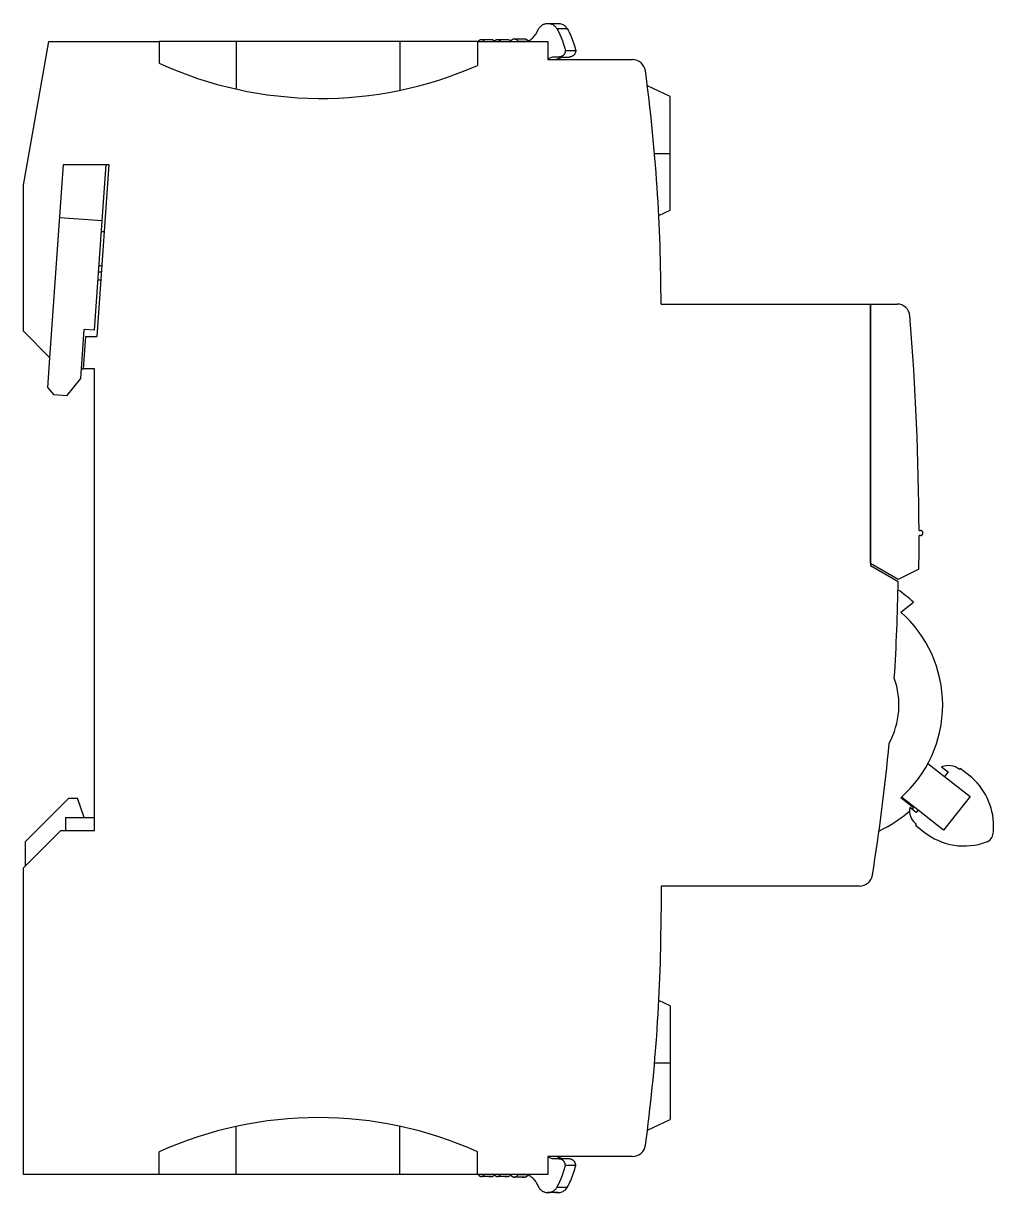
# Model space of a CAD drawing. Header units: millimetres. Extents: x 3609 to 5941, y 2453 to 3731.
# Drawn here: x 5114.9 to 5186.8, y 3581.7 to 3668.3 of the extents above; entities that cross this region are included whole.
import ezdxf

# ---------------------------------------------------------------- set-up
doc = ezdxf.new("R2010")
doc.units = ezdxf.units.MM

msp = doc.modelspace()

# ---------------------------------------------------------------- linework, layer by layer
for p, q in [((5153.529, 3668.244), (5153.575, 3668.257)), ((5153.575, 3668.257), (5153.621, 3668.267)), ((5153.621, 3668.267), (5153.667, 3668.274)), ((5153.667, 3668.274), (5153.714, 3668.279)), ((5153.714, 3668.279), (5153.761, 3668.28)), ((5153.761, 3668.28), (5153.809, 3668.279)), ((5153.761, 3668.28), (5153.884, 3668.28)), ((5153.809, 3668.279), (5153.856, 3668.274)), ((5153.856, 3668.274), (5153.902, 3668.267)), ((5153.884, 3668.28), (5153.996, 3668.28)), ((5153.902, 3668.267), (5153.948, 3668.257)), ((5153.948, 3668.257), (5153.994, 3668.244)), ((5153.996, 3668.28), (5154.097, 3668.28)), ((5154.097, 3668.28), (5154.187, 3668.28)), ((5154.187, 3668.28), (5154.267, 3668.28)), ((5154.267, 3668.28), (5154.336, 3668.28)), ((5154.336, 3668.28), (5154.395, 3668.28)), ((5154.395, 3668.28), (5154.442, 3668.28)), ((5154.442, 3668.28), (5154.48, 3668.28)), ((5154.48, 3668.28), (5154.506, 3668.28)), ((5154.506, 3668.28), (5154.522, 3668.28)), ((5154.522, 3668.28), (5154.528, 3668.28)), ((5154.528, 3668.28), (5154.581, 3668.278)), ((5154.581, 3668.278), (5154.687, 3668.263)), ((5154.687, 3668.263), (5154.79, 3668.234)), ((5152.776, 3667.359), (5152.822, 3667.423)), ((5152.822, 3667.423), (5152.863, 3667.49)), ((5152.863, 3667.49), (5153.098, 3667.897)), ((5153.098, 3667.897), (5153.123, 3667.937)), ((5153.123, 3667.937), (5153.15, 3667.976)), ((5153.15, 3667.976), (5153.18, 3668.012)), ((5153.18, 3668.012), (5153.212, 3668.047)), ((5153.212, 3668.047), (5153.245, 3668.08)), ((5153.245, 3668.08), (5153.281, 3668.111)), ((5153.281, 3668.111), (5153.319, 3668.139)), ((5153.319, 3668.139), (5153.358, 3668.165)), ((5153.358, 3668.165), (5153.399, 3668.189)), ((5153.399, 3668.189), (5153.441, 3668.21)), ((5153.441, 3668.21), (5153.485, 3668.228)), ((5153.485, 3668.228), (5153.529, 3668.244)), ((5153.994, 3668.244), (5154.038, 3668.228)), ((5154.038, 3668.228), (5154.082, 3668.21)), ((5154.082, 3668.21), (5154.124, 3668.189)), ((5154.124, 3668.189), (5154.165, 3668.165)), ((5154.165, 3668.165), (5154.204, 3668.139)), ((5154.204, 3668.139), (5154.242, 3668.111)), ((5154.242, 3668.111), (5154.277, 3668.08)), ((5154.277, 3668.08), (5154.311, 3668.047)), ((5154.311, 3668.047), (5154.343, 3668.012)), ((5154.343, 3668.012), (5154.373, 3667.976)), ((5154.373, 3667.976), (5154.4, 3667.937)), ((5154.4, 3667.937), (5154.425, 3667.897)), ((5154.425, 3667.897), (5154.545, 3667.677)), ((5154.425, 3667.897), (5154.586, 3667.897)), ((5154.545, 3667.677), (5154.656, 3667.453)), ((5154.586, 3667.897), (5154.728, 3667.897)), ((5154.656, 3667.453), (5154.757, 3667.223)), ((5154.728, 3667.897), (5154.851, 3667.897)), ((5154.79, 3668.234), (5154.887, 3668.191)), ((5154.851, 3667.897), (5154.955, 3667.897)), ((5154.887, 3668.191), (5154.978, 3668.134)), ((5154.955, 3667.897), (5155.04, 3667.897)), ((5154.978, 3668.134), (5155.06, 3668.065)), ((5155.04, 3667.897), (5155.106, 3667.897)), ((5155.06, 3668.065), (5155.131, 3667.986)), ((5155.106, 3667.897), (5155.153, 3667.897)), ((5155.131, 3667.986), (5155.191, 3667.897)), ((5155.153, 3667.897), (5155.182, 3667.897)), ((5155.182, 3667.897), (5155.191, 3667.897)), ((5155.191, 3667.897), (5155.263, 3667.77)), ((5155.263, 3667.77), (5155.331, 3667.64)), ((5155.331, 3667.64), (5155.396, 3667.509)), ((5155.396, 3667.509), (5155.457, 3667.377)), ((5114.929, 3656.311), (5116.802, 3666.936)), ((5116.802, 3666.936), (5124.985, 3666.936)), ((5124.985, 3666.936), (5124.985, 3665.336)), ((5130.683, 3666.936), (5124.985, 3666.936)), ((5130.683, 3666.936), (5130.683, 3663.417)), ((5142.799, 3666.936), (5130.683, 3666.936)), ((5142.799, 3666.936), (5142.799, 3663.325)), ((5148.545, 3666.936), (5142.799, 3666.936)), ((5148.545, 3666.936), (5153.763, 3666.936)), ((5148.545, 3666.936), (5148.545, 3665.166)), ((5148.613, 3666.936), (5148.621, 3666.954)), ((5148.621, 3666.954), (5148.631, 3666.971)), ((5148.631, 3666.971), (5148.643, 3666.988)), ((5148.643, 3666.988), (5148.655, 3667.003)), ((5148.655, 3667.003), (5148.669, 3667.018)), ((5148.669, 3667.018), (5148.685, 3667.031)), ((5148.685, 3667.031), (5148.701, 3667.042)), ((5148.701, 3667.042), (5148.718, 3667.053)), ((5148.718, 3667.053), (5148.736, 3667.062)), ((5148.736, 3667.062), (5148.754, 3667.069)), ((5148.754, 3667.069), (5148.773, 3667.075)), ((5148.773, 3667.075), (5148.793, 3667.079)), ((5148.793, 3667.079), (5148.813, 3667.082)), ((5148.813, 3667.082), (5148.833, 3667.082)), ((5148.833, 3667.082), (5148.853, 3667.082)), ((5148.833, 3667.082), (5148.955, 3667.082)), ((5148.853, 3667.082), (5148.874, 3667.079)), ((5148.874, 3667.079), (5148.894, 3667.075)), ((5148.894, 3667.075), (5148.913, 3667.069)), ((5148.913, 3667.069), (5148.932, 3667.061)), ((5148.932, 3667.061), (5148.95, 3667.052)), ((5148.95, 3667.052), (5148.968, 3667.041)), ((5148.955, 3667.082), (5149.067, 3667.082)), ((5148.968, 3667.041), (5148.984, 3667.029)), ((5148.984, 3667.029), (5149, 3667.015)), ((5149, 3667.015), (5149.014, 3667)), ((5149.014, 3667), (5149.026, 3666.984)), ((5149.026, 3666.984), (5149.038, 3666.967)), ((5149.038, 3666.967), (5149.048, 3666.95)), ((5149.048, 3666.95), (5149.049, 3666.947)), ((5149.048, 3666.95), (5149.209, 3666.95)), ((5149.049, 3666.947), (5149.05, 3666.945)), ((5149.05, 3666.945), (5149.051, 3666.943)), ((5149.051, 3666.943), (5149.053, 3666.94)), ((5149.053, 3666.94), (5149.054, 3666.938)), ((5149.054, 3666.938), (5149.055, 3666.936)), ((5149.067, 3667.082), (5149.168, 3667.082)), ((5149.168, 3667.082), (5149.258, 3667.082)), ((5149.209, 3666.95), (5149.35, 3666.95)), ((5149.258, 3667.082), (5149.338, 3667.082)), ((5149.338, 3667.082), (5149.407, 3667.082)), ((5149.35, 3666.95), (5149.473, 3666.95)), ((5149.407, 3667.082), (5149.466, 3667.082)), ((5149.466, 3667.082), (5149.514, 3667.082)), ((5149.473, 3666.95), (5149.577, 3666.95)), ((5149.514, 3667.082), (5149.551, 3667.082)), ((5149.551, 3667.082), (5149.578, 3667.082)), ((5149.577, 3666.95), (5149.663, 3666.95)), ((5149.578, 3667.082), (5149.594, 3667.082)), ((5149.594, 3667.082), (5149.599, 3667.082)), ((5149.599, 3667.082), (5149.629, 3667.081)), ((5149.629, 3667.081), (5149.662, 3667.074)), ((5149.662, 3667.074), (5149.678, 3667.069)), ((5149.663, 3666.95), (5149.729, 3666.95)), ((5149.678, 3667.069), (5149.694, 3667.063)), ((5149.694, 3667.063), (5149.709, 3667.056)), ((5149.709, 3667.056), (5149.724, 3667.048)), ((5149.724, 3667.048), (5149.751, 3667.028)), ((5149.729, 3666.95), (5149.776, 3666.95)), ((5149.751, 3667.028), (5149.776, 3667.005)), ((5149.776, 3667.005), (5149.797, 3666.979)), ((5149.776, 3666.95), (5149.804, 3666.95)), ((5149.797, 3666.979), (5149.806, 3666.964)), ((5149.804, 3666.95), (5149.814, 3666.95)), ((5149.806, 3666.964), (5149.814, 3666.95)), ((5149.808, 3666.936), (5149.81, 3666.938)), ((5149.81, 3666.938), (5149.811, 3666.94)), ((5149.811, 3666.94), (5149.812, 3666.943)), ((5149.812, 3666.943), (5149.814, 3666.945)), ((5149.814, 3666.95), (5149.814, 3666.949)), ((5149.814, 3666.949), (5149.814, 3666.949)), ((5149.814, 3666.949), (5149.814, 3666.949)), ((5149.814, 3666.949), (5149.815, 3666.948)), ((5149.814, 3666.945), (5149.815, 3666.947)), ((5149.815, 3666.947), (5149.816, 3666.95)), ((5149.815, 3666.948), (5149.815, 3666.948)), ((5149.815, 3666.948), (5149.815, 3666.948)), ((5149.816, 3666.95), (5149.823, 3666.963)), ((5149.823, 3666.963), (5149.832, 3666.977)), ((5149.832, 3666.977), (5149.841, 3666.989)), ((5149.841, 3666.989), (5149.851, 3667.001)), ((5149.851, 3667.001), (5149.861, 3667.013)), ((5149.861, 3667.013), (5149.873, 3667.023)), ((5149.873, 3667.023), (5149.885, 3667.033)), ((5149.885, 3667.033), (5149.898, 3667.042)), ((5149.898, 3667.042), (5149.911, 3667.051)), ((5149.911, 3667.051), (5149.925, 3667.058)), ((5149.925, 3667.058), (5149.939, 3667.064)), ((5149.939, 3667.064), (5149.954, 3667.07)), ((5149.954, 3667.07), (5149.969, 3667.074)), ((5149.969, 3667.074), (5149.984, 3667.078)), ((5149.984, 3667.078), (5149.999, 3667.081)), ((5149.999, 3667.081), (5150.015, 3667.082)), ((5150.015, 3667.082), (5150.03, 3667.083)), ((5150.03, 3667.083), (5150.046, 3667.082)), ((5150.03, 3667.083), (5150.153, 3667.083)), ((5150.046, 3667.082), (5150.062, 3667.081)), ((5150.062, 3667.081), (5150.077, 3667.078)), ((5150.077, 3667.078), (5150.092, 3667.074)), ((5150.092, 3667.074), (5150.107, 3667.07)), ((5150.107, 3667.07), (5150.122, 3667.064)), ((5150.122, 3667.064), (5150.136, 3667.058)), ((5150.136, 3667.058), (5150.15, 3667.051)), ((5150.15, 3667.051), (5150.163, 3667.042)), ((5150.153, 3667.083), (5150.265, 3667.083)), ((5150.163, 3667.042), (5150.176, 3667.033)), ((5150.176, 3667.033), (5150.188, 3667.023)), ((5150.188, 3667.023), (5150.199, 3667.013)), ((5150.199, 3667.013), (5150.21, 3667.001)), ((5150.21, 3667.001), (5150.22, 3666.989)), ((5150.22, 3666.989), (5150.229, 3666.977)), ((5150.229, 3666.977), (5150.237, 3666.963)), ((5150.237, 3666.963), (5150.245, 3666.95)), ((5150.245, 3666.95), (5150.246, 3666.947)), ((5150.245, 3666.95), (5150.414, 3666.95)), ((5150.246, 3666.947), (5150.247, 3666.945)), ((5150.247, 3666.945), (5150.249, 3666.943)), ((5150.249, 3666.943), (5150.25, 3666.941)), ((5150.25, 3666.941), (5150.251, 3666.938)), ((5150.251, 3666.938), (5150.252, 3666.936)), ((5150.265, 3667.083), (5150.366, 3667.083)), ((5150.366, 3667.083), (5150.456, 3667.083)), ((5150.414, 3666.95), (5150.562, 3666.95)), ((5150.456, 3667.083), (5150.536, 3667.083)), ((5150.536, 3667.083), (5150.605, 3667.083)), ((5150.562, 3666.95), (5150.689, 3666.95)), ((5150.605, 3667.083), (5150.664, 3667.083)), ((5150.664, 3667.083), (5150.711, 3667.083)), ((5150.689, 3666.95), (5150.795, 3666.95)), ((5150.711, 3667.083), (5150.749, 3667.083)), ((5150.749, 3667.083), (5150.775, 3667.083)), ((5150.775, 3667.083), (5150.791, 3667.083)), ((5150.791, 3667.083), (5150.797, 3667.083)), ((5150.795, 3666.95), (5150.88, 3666.95)), ((5150.797, 3667.083), (5150.834, 3667.08)), ((5150.834, 3667.08), (5150.87, 3667.071)), ((5150.87, 3667.071), (5150.905, 3667.057)), ((5150.88, 3666.95), (5150.944, 3666.95)), ((5150.905, 3667.057), (5150.937, 3667.037)), ((5150.937, 3667.037), (5150.965, 3667.013)), ((5150.944, 3666.95), (5150.986, 3666.95)), ((5150.965, 3667.013), (5150.99, 3666.985)), ((5150.986, 3666.95), (5151.008, 3666.95)), ((5150.99, 3666.985), (5151.01, 3666.953)), ((5151.001, 3666.936), (5151.003, 3666.94)), ((5151.003, 3666.94), (5151.005, 3666.943)), ((5151.005, 3666.943), (5151.007, 3666.947)), ((5151.007, 3666.947), (5151.009, 3666.951)), ((5151.009, 3666.951), (5151.01, 3666.954)), ((5151.01, 3666.954), (5151.012, 3666.958)), ((5151.012, 3666.958), (5151.021, 3666.976)), ((5151.021, 3666.976), (5151.03, 3666.993)), ((5151.03, 3666.993), (5151.041, 3667.009)), ((5151.041, 3667.009), (5151.053, 3667.025)), ((5151.053, 3667.025), (5151.066, 3667.04)), ((5151.066, 3667.04), (5151.08, 3667.054)), ((5151.08, 3667.054), (5151.094, 3667.066)), ((5151.094, 3667.066), (5151.11, 3667.078)), ((5151.11, 3667.078), (5151.126, 3667.089)), ((5151.126, 3667.089), (5151.143, 3667.098)), ((5151.143, 3667.098), (5151.161, 3667.107)), ((5151.161, 3667.107), (5151.179, 3667.114)), ((5151.179, 3667.114), (5151.198, 3667.12)), ((5151.198, 3667.12), (5151.217, 3667.125)), ((5151.217, 3667.125), (5151.236, 3667.128)), ((5151.236, 3667.128), (5151.256, 3667.13)), ((5151.256, 3667.13), (5151.275, 3667.131)), ((5151.275, 3667.131), (5151.295, 3667.13)), ((5151.275, 3667.131), (5151.398, 3667.131)), ((5151.295, 3667.13), (5151.314, 3667.128)), ((5151.314, 3667.128), (5151.334, 3667.125)), ((5151.334, 3667.125), (5151.353, 3667.12)), ((5151.353, 3667.12), (5151.371, 3667.114)), ((5151.371, 3667.114), (5151.39, 3667.107)), ((5151.39, 3667.107), (5151.407, 3667.099)), ((5151.398, 3667.131), (5151.51, 3667.131)), ((5151.407, 3667.099), (5151.425, 3667.089)), ((5151.425, 3667.089), (5151.441, 3667.078)), ((5151.441, 3667.078), (5151.456, 3667.066)), ((5151.456, 3667.066), (5151.471, 3667.054)), ((5151.471, 3667.054), (5151.485, 3667.04)), ((5151.485, 3667.04), (5151.498, 3667.025)), ((5151.498, 3667.025), (5151.51, 3667.009)), ((5151.51, 3667.131), (5151.611, 3667.131)), ((5151.51, 3667.009), (5151.521, 3666.993)), ((5151.521, 3666.993), (5151.53, 3666.976)), ((5151.53, 3666.976), (5151.539, 3666.958)), ((5151.539, 3666.958), (5151.54, 3666.954)), ((5151.539, 3666.958), (5151.705, 3666.958)), ((5151.54, 3666.954), (5151.542, 3666.951)), ((5151.542, 3666.951), (5151.544, 3666.947)), ((5151.544, 3666.947), (5151.546, 3666.943)), ((5151.546, 3666.943), (5151.548, 3666.94)), ((5151.548, 3666.94), (5151.55, 3666.936)), ((5151.611, 3667.131), (5151.701, 3667.131)), ((5151.701, 3667.131), (5151.781, 3667.131)), ((5151.705, 3666.958), (5151.851, 3666.958)), ((5151.781, 3667.131), (5151.85, 3667.131)), ((5151.85, 3667.131), (5151.909, 3667.131)), ((5151.851, 3666.958), (5151.976, 3666.958)), ((5151.909, 3667.131), (5151.956, 3667.131)), ((5151.956, 3667.131), (5151.994, 3667.131)), ((5151.976, 3666.958), (5152.082, 3666.958)), ((5151.994, 3667.131), (5152.02, 3667.131)), ((5152.02, 3667.131), (5152.036, 3667.131)), ((5152.036, 3667.131), (5152.042, 3667.131)), ((5152.042, 3667.131), (5152.063, 3667.13)), ((5152.063, 3667.13), (5152.084, 3667.128)), ((5152.082, 3666.958), (5152.167, 3666.958)), ((5152.084, 3667.128), (5152.105, 3667.124)), ((5152.105, 3667.124), (5152.126, 3667.118)), ((5152.126, 3667.118), (5152.146, 3667.111)), ((5152.146, 3667.111), (5152.166, 3667.102)), ((5152.166, 3667.102), (5152.185, 3667.093)), ((5152.167, 3666.958), (5152.232, 3666.958)), ((5152.185, 3667.093), (5152.203, 3667.081)), ((5152.203, 3667.081), (5152.22, 3667.069)), ((5152.22, 3667.069), (5152.236, 3667.055)), ((5152.223, 3666.936), (5152.295, 3666.967)), ((5152.232, 3666.958), (5152.276, 3666.958)), ((5152.236, 3667.055), (5152.251, 3667.04)), ((5152.251, 3667.04), (5152.265, 3667.023)), ((5152.265, 3667.023), (5152.278, 3667.006)), ((5152.278, 3667.006), (5152.29, 3666.988)), ((5152.29, 3666.988), (5152.3, 3666.969)), ((5152.295, 3666.967), (5152.365, 3667.003)), ((5152.365, 3667.003), (5152.432, 3667.042)), ((5152.432, 3667.042), (5152.497, 3667.086)), ((5152.497, 3667.086), (5152.56, 3667.134)), ((5152.56, 3667.134), (5152.619, 3667.185)), ((5152.619, 3667.185), (5152.675, 3667.24)), ((5152.675, 3667.24), (5152.727, 3667.298)), ((5152.727, 3667.298), (5152.776, 3667.359)), ((5153.763, 3666.936), (5153.763, 3665.599)), ((5154.757, 3667.223), (5154.848, 3666.99)), ((5154.848, 3666.99), (5154.929, 3666.753)), ((5154.929, 3666.753), (5154.999, 3666.512)), ((5155.457, 3667.377), (5155.515, 3667.243)), ((5155.515, 3667.243), (5155.57, 3667.107)), ((5155.57, 3667.107), (5155.621, 3666.97)), ((5155.621, 3666.97), (5155.669, 3666.832)), ((5155.669, 3666.832), (5155.713, 3666.693)), ((5155.713, 3666.693), (5155.754, 3666.553)), ((5155.754, 3666.553), (5155.791, 3666.411)), ((5154.101, 3665.79), (5153.763, 3665.655)), ((5154.58, 3665.79), (5154.101, 3665.79)), ((5154.548, 3665.662), (5154.508, 3665.647)), ((5154.588, 3665.678), (5154.548, 3665.662)), ((5154.601, 3665.791), (5154.58, 3665.79)), ((5154.58, 3665.79), (5154.74, 3665.79)), ((5154.628, 3665.694), (5154.588, 3665.678)), ((5154.623, 3665.792), (5154.601, 3665.791)), ((5154.644, 3665.795), (5154.623, 3665.792)), ((5154.667, 3665.71), (5154.628, 3665.694)), ((5154.665, 3665.798), (5154.644, 3665.795)), ((5154.686, 3665.802), (5154.665, 3665.798)), ((5154.707, 3665.726), (5154.667, 3665.71)), ((5154.707, 3665.807), (5154.686, 3665.802)), ((5154.728, 3665.814), (5154.707, 3665.807)), ((5154.747, 3665.742), (5154.707, 3665.726)), ((5154.748, 3665.821), (5154.728, 3665.814)), ((5154.74, 3665.79), (5154.882, 3665.79)), ((5154.787, 3665.758), (5154.747, 3665.742)), ((5154.768, 3665.829), (5154.748, 3665.821)), ((5154.787, 3665.838), (5154.768, 3665.829)), ((5154.807, 3665.847), (5154.787, 3665.838)), ((5154.827, 3665.774), (5154.787, 3665.758)), ((5154.825, 3665.858), (5154.807, 3665.847)), ((5154.843, 3665.869), (5154.825, 3665.858)), ((5154.867, 3665.79), (5154.827, 3665.774)), ((5154.861, 3665.882), (5154.843, 3665.869)), ((5154.878, 3665.895), (5154.861, 3665.882)), ((5154.895, 3665.908), (5154.878, 3665.895)), ((5154.882, 3665.79), (5155.005, 3665.79)), ((5154.911, 3665.923), (5154.895, 3665.908)), ((5154.926, 3665.938), (5154.911, 3665.923)), ((5154.94, 3665.954), (5154.926, 3665.938)), ((5154.954, 3665.971), (5154.94, 3665.954)), ((5154.967, 3665.988), (5154.954, 3665.971)), ((5154.979, 3666.005), (5154.967, 3665.988)), ((5154.991, 3666.023), (5154.979, 3666.005)), ((5155.001, 3666.042), (5154.991, 3666.023)), ((5154.999, 3666.512), (5155.058, 3666.269)), ((5155.011, 3666.061), (5155.001, 3666.042)), ((5155.005, 3665.79), (5155.109, 3665.79)), ((5155.02, 3666.081), (5155.011, 3666.061)), ((5155.028, 3666.101), (5155.02, 3666.081)), ((5155.035, 3666.121), (5155.028, 3666.101)), ((5155.041, 3666.142), (5155.035, 3666.121)), ((5155.046, 3666.163), (5155.041, 3666.142)), ((5155.051, 3666.184), (5155.046, 3666.163)), ((5155.054, 3666.205), (5155.051, 3666.184)), ((5155.057, 3666.226), (5155.054, 3666.205)), ((5155.058, 3666.248), (5155.057, 3666.226)), ((5155.058, 3666.269), (5155.058, 3666.248)), ((5155.058, 3666.269), (5155.219, 3666.269)), ((5155.109, 3665.79), (5155.194, 3665.79)), ((5155.194, 3665.79), (5155.261, 3665.79)), ((5155.219, 3666.269), (5155.361, 3666.269)), ((5155.261, 3665.79), (5155.308, 3665.79)), ((5155.308, 3665.79), (5155.336, 3665.79)), ((5155.336, 3665.79), (5155.346, 3665.79)), ((5155.38, 3665.791), (5155.346, 3665.79)), ((5155.361, 3666.269), (5155.484, 3666.269)), ((5155.414, 3665.795), (5155.38, 3665.791)), ((5155.448, 3665.801), (5155.414, 3665.795)), ((5155.481, 3665.81), (5155.448, 3665.801)), ((5155.513, 3665.82), (5155.481, 3665.81)), ((5155.484, 3666.269), (5155.588, 3666.269)), ((5155.545, 3665.834), (5155.513, 3665.82)), ((5155.575, 3665.849), (5155.545, 3665.834)), ((5155.605, 3665.866), (5155.575, 3665.849)), ((5155.588, 3666.269), (5155.673, 3666.269)), ((5155.633, 3665.886), (5155.605, 3665.866)), ((5155.659, 3665.907), (5155.633, 3665.886)), ((5155.684, 3665.931), (5155.659, 3665.907)), ((5155.673, 3666.269), (5155.739, 3666.269)), ((5155.708, 3665.956), (5155.684, 3665.931)), ((5155.729, 3665.982), (5155.708, 3665.956)), ((5155.749, 3666.01), (5155.729, 3665.982)), ((5155.739, 3666.269), (5155.787, 3666.269)), ((5155.766, 3666.04), (5155.749, 3666.01)), ((5155.781, 3666.07), (5155.766, 3666.04)), ((5155.794, 3666.102), (5155.781, 3666.07)), ((5155.787, 3666.269), (5155.815, 3666.269)), ((5155.791, 3666.411), (5155.825, 3666.269)), ((5155.805, 3666.134), (5155.794, 3666.102)), ((5155.814, 3666.167), (5155.805, 3666.134)), ((5155.82, 3666.201), (5155.814, 3666.167)), ((5155.815, 3666.269), (5155.825, 3666.269)), ((5155.823, 3666.235), (5155.82, 3666.201)), ((5155.825, 3666.269), (5155.823, 3666.235)), ((5153.763, 3665.599), (5160.036, 3665.599)), ((5154.428, 3665.615), (5154.388, 3665.599)), ((5154.468, 3665.631), (5154.428, 3665.615)), ((5154.508, 3665.647), (5154.468, 3665.631)), ((5162.818, 3662.866), (5161.131, 3663.646)), ((5162.818, 3658.652), (5162.818, 3662.866)), ((5161.662, 3658.652), (5162.818, 3658.652)), ((5162.818, 3654.438), (5162.818, 3658.652)), ((5116.896, 3643.518), (5117.896, 3657.843)), ((5117.896, 3657.843), (5121.256, 3657.843)), ((5121.256, 3657.843), (5120.366, 3645.101)), ((5120.772, 3653.662), (5121.064, 3657.843)), ((5114.929, 3645.483), (5114.929, 3656.311)), ((5161.978, 3654.049), (5162.818, 3654.438)), ((5120.772, 3653.662), (5117.619, 3653.882)), ((5120.206, 3645.556), (5120.772, 3653.662)), ((5120.906, 3652.835), (5120.714, 3652.835)), ((5120.541, 3650.352), (5120.733, 3650.352)), ((5120.468, 3649.301), (5120.66, 3649.301)), ((5120.508, 3649.874), (5120.7, 3649.874)), ((5162.144, 3647.499), (5177.659, 3647.499)), ((5177.659, 3647.499), (5177.659, 3628.136)), ((5177.659, 3647.499), (5179.619, 3647.499)), ((5177.659, 3628.275), (5177.659, 3647.499)), ((5116.896, 3643.518), (5114.929, 3645.483)), ((5119.188, 3641.979), (5119.442, 3645.609)), ((5119.383, 3642.706), (5119.55, 3645.101)), ((5120.206, 3645.556), (5119.442, 3645.609)), ((5119.55, 3645.101), (5120.366, 3645.101)), ((5116.74, 3641.286), (5116.896, 3643.518)), ((5119.239, 3642.706), (5119.383, 3642.706)), ((5120.2, 3642.706), (5119.383, 3642.706)), ((5120.2, 3608.516), (5120.2, 3642.706)), ((5118.139, 3640.708), (5119.188, 3641.979)), ((5116.74, 3641.286), (5117.184, 3640.775)), ((5118.139, 3640.708), (5117.184, 3640.775)), ((5181.248, 3630.74), (5181.344, 3630.74)), ((5181.344, 3630.356), (5181.249, 3630.356)), ((5179.694, 3627.1), (5177.659, 3628.275)), ((5177.659, 3628.136), (5179.701, 3626.957)), ((5181.24, 3627.866), (5179.694, 3627.1)), ((5179.891, 3624.694), (5180.829, 3625.43)), ((5181.905, 3613.475), (5183.129, 3612.513)), ((5182.92, 3613.225), (5183.395, 3612.852)), ((5183.395, 3612.852), (5183.129, 3612.513)), ((5184.298, 3613.118), (5184.238, 3613.042)), ((5184.939, 3612.613), (5184.298, 3613.118)), ((5183.129, 3612.513), (5185.023, 3611.025)), ((5115.076, 3607.702), (5118.285, 3610.91)), ((5118.285, 3610.91), (5118.925, 3610.91)), ((5119.434, 3609.474), (5118.925, 3610.91)), ((5180.826, 3610.197), (5179.888, 3610.934)), ((5181.176, 3610.028), (5179.951, 3610.991)), ((5185.023, 3611.025), (5183.07, 3608.54)), ((5118.045, 3609.474), (5120.2, 3609.474)), ((5118.045, 3609.474), (5118.045, 3608.516)), ((5181.028, 3609.84), (5180.554, 3610.213)), ((5181.176, 3610.028), (5181.028, 3609.84)), ((5183.07, 3608.54), (5181.176, 3610.028)), ((5114.935, 3605.741), (5117.71, 3608.516)), ((5117.71, 3608.516), (5120.2, 3608.516)), ((5181.043, 3608.976), (5180.984, 3608.9)), ((5180.984, 3608.9), (5181.626, 3608.396)), ((5115.076, 3605.882), (5115.076, 3607.702)), ((5114.935, 3583.041), (5114.935, 3605.741)), ((5176.848, 3604.403), (5162.148, 3604.402)), ((5162.148, 3604.402), (5162.148, 3602.487)), ((5162.818, 3595.539), (5161.982, 3595.925)), ((5162.818, 3595.539), (5162.818, 3591.325)), ((5161.667, 3591.325), (5162.818, 3591.325)), ((5162.818, 3591.325), (5162.818, 3587.111)), ((5161.138, 3586.334), (5162.818, 3587.111)), ((5130.689, 3583.041), (5130.689, 3586.605)), ((5142.805, 3583.041), (5142.805, 3586.617)), ((5124.992, 3583.041), (5124.992, 3584.73)), ((5148.552, 3583.041), (5148.552, 3584.732)), ((5160.043, 3584.386), (5153.77, 3584.385)), ((5153.77, 3584.385), (5153.77, 3583.041)), ((5154.101, 3584.194), (5153.77, 3584.326)), ((5154.428, 3584.369), (5154.388, 3584.385)), ((5154.468, 3584.353), (5154.428, 3584.369)), ((5154.508, 3584.337), (5154.468, 3584.353)), ((5154.548, 3584.321), (5154.508, 3584.337)), ((5154.588, 3584.305), (5154.548, 3584.321)), ((5154.628, 3584.289), (5154.588, 3584.305)), ((5154.667, 3584.274), (5154.628, 3584.289)), ((5154.707, 3584.258), (5154.667, 3584.274)), ((5154.58, 3584.194), (5154.101, 3584.194)), ((5154.601, 3584.193), (5154.58, 3584.194)), ((5154.74, 3584.194), (5154.58, 3584.194)), ((5154.623, 3584.192), (5154.601, 3584.193)), ((5154.644, 3584.189), (5154.623, 3584.192)), ((5154.665, 3584.186), (5154.644, 3584.189)), ((5154.686, 3584.182), (5154.665, 3584.186)), ((5154.707, 3584.176), (5154.686, 3584.182)), ((5154.747, 3584.242), (5154.707, 3584.258)), ((5154.728, 3584.17), (5154.707, 3584.176)), ((5154.748, 3584.163), (5154.728, 3584.17)), ((5154.882, 3584.194), (5154.74, 3584.194)), ((5154.787, 3584.226), (5154.747, 3584.242)), ((5154.768, 3584.155), (5154.748, 3584.163)), ((5154.787, 3584.146), (5154.768, 3584.155)), ((5154.827, 3584.21), (5154.787, 3584.226)), ((5154.807, 3584.137), (5154.787, 3584.146)), ((5154.825, 3584.126), (5154.807, 3584.137)), ((5154.843, 3584.114), (5154.825, 3584.126)), ((5154.867, 3584.194), (5154.827, 3584.21)), ((5154.861, 3584.102), (5154.843, 3584.114)), ((5154.878, 3584.089), (5154.861, 3584.102)), ((5154.895, 3584.075), (5154.878, 3584.089)), ((5155.005, 3584.194), (5154.882, 3584.194)), ((5154.911, 3584.061), (5154.895, 3584.075)), ((5154.926, 3584.046), (5154.911, 3584.061)), ((5154.94, 3584.03), (5154.926, 3584.046)), ((5154.929, 3583.231), (5154.999, 3583.472)), ((5154.954, 3584.013), (5154.94, 3584.03)), ((5154.967, 3583.996), (5154.954, 3584.013)), ((5154.979, 3583.979), (5154.967, 3583.996)), ((5154.991, 3583.96), (5154.979, 3583.979)), ((5155.001, 3583.942), (5154.991, 3583.96)), ((5154.999, 3583.472), (5155.059, 3583.715)), ((5155.011, 3583.923), (5155.001, 3583.942)), ((5155.109, 3584.194), (5155.005, 3584.194)), ((5155.02, 3583.903), (5155.011, 3583.923)), ((5155.028, 3583.883), (5155.02, 3583.903)), ((5155.035, 3583.863), (5155.028, 3583.883)), ((5155.041, 3583.842), (5155.035, 3583.863)), ((5155.047, 3583.821), (5155.041, 3583.842)), ((5155.051, 3583.8), (5155.047, 3583.821)), ((5155.054, 3583.779), (5155.051, 3583.8)), ((5155.057, 3583.758), (5155.054, 3583.779)), ((5155.058, 3583.736), (5155.057, 3583.758)), ((5155.059, 3583.715), (5155.058, 3583.736)), ((5155.219, 3583.715), (5155.059, 3583.715)), ((5155.194, 3584.194), (5155.109, 3584.194)), ((5155.261, 3584.194), (5155.194, 3584.194)), ((5155.361, 3583.715), (5155.219, 3583.715)), ((5155.308, 3584.194), (5155.261, 3584.194)), ((5155.336, 3584.194), (5155.308, 3584.194)), ((5155.346, 3584.194), (5155.336, 3584.194)), ((5155.38, 3584.193), (5155.346, 3584.194)), ((5155.484, 3583.715), (5155.361, 3583.715)), ((5155.414, 3584.189), (5155.38, 3584.193)), ((5155.448, 3584.183), (5155.414, 3584.189)), ((5155.481, 3584.174), (5155.448, 3584.183)), ((5155.513, 3584.164), (5155.481, 3584.174)), ((5155.588, 3583.715), (5155.484, 3583.715)), ((5155.545, 3584.151), (5155.513, 3584.164)), ((5155.575, 3584.135), (5155.545, 3584.151)), ((5155.605, 3584.118), (5155.575, 3584.135)), ((5155.673, 3583.715), (5155.588, 3583.715)), ((5155.633, 3584.098), (5155.605, 3584.118)), ((5155.659, 3584.077), (5155.633, 3584.098)), ((5155.684, 3584.054), (5155.659, 3584.077)), ((5155.74, 3583.715), (5155.673, 3583.715)), ((5155.708, 3584.029), (5155.684, 3584.054)), ((5155.729, 3584.002), (5155.708, 3584.029)), ((5155.713, 3583.291), (5155.754, 3583.431)), ((5155.749, 3583.974), (5155.729, 3584.002)), ((5155.787, 3583.715), (5155.74, 3583.715)), ((5155.766, 3583.944), (5155.749, 3583.974)), ((5155.754, 3583.431), (5155.791, 3583.573)), ((5155.781, 3583.914), (5155.766, 3583.944)), ((5155.795, 3583.882), (5155.781, 3583.914)), ((5155.815, 3583.715), (5155.787, 3583.715)), ((5155.791, 3583.573), (5155.825, 3583.715)), ((5155.805, 3583.85), (5155.795, 3583.882)), ((5155.814, 3583.817), (5155.805, 3583.85)), ((5155.82, 3583.783), (5155.814, 3583.817)), ((5155.825, 3583.715), (5155.815, 3583.715)), ((5155.823, 3583.749), (5155.82, 3583.783)), ((5155.825, 3583.715), (5155.823, 3583.749)), ((5124.992, 3583.041), (5114.935, 3583.041)), ((5130.689, 3583.041), (5124.992, 3583.041)), ((5142.805, 3583.041), (5130.689, 3583.041)), ((5148.552, 3583.041), (5142.805, 3583.041)), ((5153.77, 3583.041), (5148.552, 3583.041)), ((5148.616, 3583.041), (5148.624, 3583.023)), ((5148.624, 3583.023), (5148.634, 3583.007)), ((5148.634, 3583.007), (5148.646, 3582.991)), ((5148.646, 3582.991), (5148.659, 3582.976)), ((5148.659, 3582.976), (5148.673, 3582.962)), ((5148.673, 3582.962), (5148.688, 3582.95)), ((5148.688, 3582.95), (5148.704, 3582.939)), ((5148.704, 3582.939), (5148.721, 3582.929)), ((5148.721, 3582.929), (5148.738, 3582.92)), ((5148.738, 3582.92), (5148.756, 3582.913)), ((5148.756, 3582.913), (5148.775, 3582.908)), ((5148.775, 3582.908), (5148.794, 3582.904)), ((5148.794, 3582.904), (5148.814, 3582.901)), ((5148.814, 3582.901), (5148.833, 3582.9)), ((5148.833, 3582.9), (5148.854, 3582.901)), ((5148.955, 3582.9), (5148.833, 3582.9)), ((5148.854, 3582.901), (5148.874, 3582.904)), ((5148.874, 3582.904), (5148.894, 3582.908)), ((5148.894, 3582.908), (5148.913, 3582.914)), ((5148.913, 3582.914), (5148.932, 3582.922)), ((5148.932, 3582.922), (5148.951, 3582.931)), ((5148.951, 3582.931), (5148.968, 3582.942)), ((5149.067, 3582.9), (5148.955, 3582.9)), ((5148.968, 3582.942), (5148.984, 3582.954)), ((5148.984, 3582.954), (5149, 3582.968)), ((5149, 3582.968), (5149.014, 3582.982)), ((5149.014, 3582.982), (5149.027, 3582.998)), ((5149.027, 3582.998), (5149.038, 3583.015)), ((5149.038, 3583.015), (5149.048, 3583.033)), ((5149.048, 3583.033), (5149.049, 3583.035)), ((5149.209, 3583.033), (5149.048, 3583.033)), ((5149.049, 3583.036), (5149.05, 3583.037)), ((5149.049, 3583.035), (5149.049, 3583.036)), ((5149.05, 3583.037), (5149.051, 3583.038)), ((5149.051, 3583.04), (5149.052, 3583.041)), ((5149.051, 3583.038), (5149.051, 3583.04)), ((5149.168, 3582.9), (5149.067, 3582.9)), ((5149.259, 3582.9), (5149.168, 3582.9)), ((5149.351, 3583.033), (5149.209, 3583.033)), ((5149.339, 3582.9), (5149.259, 3582.9)), ((5149.408, 3582.9), (5149.339, 3582.9)), ((5149.474, 3583.033), (5149.351, 3583.033)), ((5149.466, 3582.9), (5149.408, 3582.9)), ((5149.408, 3582.9), (5149.466, 3582.9)), ((5149.514, 3582.9), (5149.466, 3582.9)), ((5149.466, 3582.9), (5149.514, 3582.9)), ((5149.578, 3583.033), (5149.474, 3583.033)), ((5149.551, 3582.9), (5149.514, 3582.9)), ((5149.514, 3582.9), (5149.551, 3582.9)), ((5149.578, 3582.9), (5149.551, 3582.9)), ((5149.551, 3582.9), (5149.578, 3582.9)), ((5149.663, 3583.033), (5149.578, 3583.033)), ((5149.594, 3582.9), (5149.578, 3582.9)), ((5149.578, 3582.9), (5149.594, 3582.9)), ((5149.599, 3582.9), (5149.594, 3582.9)), ((5149.594, 3582.9), (5149.599, 3582.9)), ((5149.599, 3582.9), (5149.629, 3582.902)), ((5149.629, 3582.902), (5149.662, 3582.909)), ((5149.662, 3582.909), (5149.678, 3582.914)), ((5149.729, 3583.033), (5149.663, 3583.033)), ((5149.678, 3582.914), (5149.694, 3582.92)), ((5149.694, 3582.92), (5149.709, 3582.927)), ((5149.709, 3582.927), (5149.724, 3582.935)), ((5149.724, 3582.935), (5149.751, 3582.955)), ((5149.776, 3583.033), (5149.729, 3583.033)), ((5149.751, 3582.955), (5149.776, 3582.978)), ((5149.805, 3583.033), (5149.776, 3583.033)), ((5149.776, 3582.978), (5149.797, 3583.004)), ((5149.797, 3583.004), (5149.806, 3583.019)), ((5149.814, 3583.033), (5149.805, 3583.033)), ((5149.806, 3583.019), (5149.814, 3583.033)), ((5149.812, 3583.041), (5149.813, 3583.04)), ((5149.813, 3583.04), (5149.814, 3583.038)), ((5149.814, 3583.038), (5149.814, 3583.037)), ((5149.814, 3583.037), (5149.815, 3583.036)), ((5149.814, 3583.033), (5149.814, 3583.034)), ((5149.814, 3583.034), (5149.814, 3583.034)), ((5149.814, 3583.034), (5149.815, 3583.034)), ((5149.815, 3583.036), (5149.816, 3583.035)), ((5149.815, 3583.034), (5149.815, 3583.035)), ((5149.815, 3583.035), (5149.815, 3583.035)), ((5149.815, 3583.035), (5149.815, 3583.035)), ((5149.816, 3583.035), (5149.816, 3583.033)), ((5149.816, 3583.033), (5149.824, 3583.02)), ((5149.824, 3583.02), (5149.832, 3583.006)), ((5149.832, 3583.006), (5149.841, 3582.994)), ((5149.841, 3582.994), (5149.851, 3582.982)), ((5149.851, 3582.982), (5149.862, 3582.97)), ((5149.862, 3582.97), (5149.873, 3582.96)), ((5149.873, 3582.96), (5149.885, 3582.95)), ((5149.885, 3582.95), (5149.898, 3582.941)), ((5149.898, 3582.941), (5149.911, 3582.932)), ((5149.911, 3582.932), (5149.925, 3582.925)), ((5149.925, 3582.925), (5149.939, 3582.919)), ((5149.939, 3582.919), (5149.954, 3582.913)), ((5149.954, 3582.913), (5149.969, 3582.909)), ((5149.969, 3582.909), (5149.984, 3582.905)), ((5149.984, 3582.905), (5149.999, 3582.902)), ((5149.999, 3582.902), (5150.015, 3582.901)), ((5150.015, 3582.901), (5150.031, 3582.9)), ((5150.031, 3582.9), (5150.046, 3582.901)), ((5150.153, 3582.9), (5150.031, 3582.9)), ((5150.046, 3582.901), (5150.062, 3582.902)), ((5150.062, 3582.902), (5150.077, 3582.905)), ((5150.077, 3582.905), (5150.092, 3582.909)), ((5150.092, 3582.909), (5150.107, 3582.913)), ((5150.107, 3582.913), (5150.122, 3582.919)), ((5150.122, 3582.919), (5150.136, 3582.925)), ((5150.136, 3582.925), (5150.15, 3582.932)), ((5150.15, 3582.932), (5150.163, 3582.941)), ((5150.265, 3582.9), (5150.153, 3582.9)), ((5150.163, 3582.941), (5150.176, 3582.95)), ((5150.176, 3582.95), (5150.188, 3582.96)), ((5150.188, 3582.96), (5150.2, 3582.97)), ((5150.2, 3582.97), (5150.21, 3582.982)), ((5150.21, 3582.982), (5150.22, 3582.994)), ((5150.22, 3582.994), (5150.229, 3583.006)), ((5150.229, 3583.006), (5150.238, 3583.02)), ((5150.238, 3583.02), (5150.245, 3583.033)), ((5150.245, 3583.033), (5150.246, 3583.035)), ((5150.414, 3583.033), (5150.245, 3583.033)), ((5150.246, 3583.036), (5150.247, 3583.037)), ((5150.246, 3583.035), (5150.246, 3583.036)), ((5150.247, 3583.037), (5150.248, 3583.038)), ((5150.248, 3583.04), (5150.249, 3583.041)), ((5150.248, 3583.038), (5150.248, 3583.04)), ((5150.366, 3582.9), (5150.265, 3582.9)), ((5150.456, 3582.9), (5150.366, 3582.9)), ((5150.562, 3583.033), (5150.414, 3583.033)), ((5150.536, 3582.9), (5150.456, 3582.9)), ((5150.605, 3582.9), (5150.536, 3582.9)), ((5150.689, 3583.033), (5150.562, 3583.033)), ((5150.664, 3582.9), (5150.605, 3582.9)), ((5150.605, 3582.9), (5150.664, 3582.9)), ((5150.712, 3582.9), (5150.664, 3582.9)), ((5150.664, 3582.9), (5150.712, 3582.9)), ((5150.795, 3583.033), (5150.689, 3583.033)), ((5150.749, 3582.9), (5150.712, 3582.9)), ((5150.712, 3582.9), (5150.749, 3582.9)), ((5150.776, 3582.9), (5150.749, 3582.9)), ((5150.749, 3582.9), (5150.776, 3582.9)), ((5150.792, 3582.9), (5150.776, 3582.9)), ((5150.776, 3582.9), (5150.792, 3582.9)), ((5150.797, 3582.9), (5150.792, 3582.9)), ((5150.792, 3582.9), (5150.797, 3582.9)), ((5150.88, 3583.033), (5150.795, 3583.033)), ((5150.797, 3582.9), (5150.834, 3582.903)), ((5150.834, 3582.903), (5150.871, 3582.912)), ((5150.871, 3582.912), (5150.905, 3582.926)), ((5150.944, 3583.033), (5150.88, 3583.033)), ((5150.905, 3582.926), (5150.937, 3582.946)), ((5150.937, 3582.946), (5150.966, 3582.97)), ((5150.987, 3583.033), (5150.944, 3583.033)), ((5150.966, 3582.97), (5150.99, 3582.999)), ((5151.008, 3583.033), (5150.987, 3583.033)), ((5150.99, 3582.999), (5151.01, 3583.031)), ((5151.004, 3583.041), (5151.006, 3583.038)), ((5151.006, 3583.038), (5151.007, 3583.036)), ((5151.007, 3583.036), (5151.009, 3583.033)), ((5151.009, 3583.033), (5151.01, 3583.03)), ((5151.01, 3583.03), (5151.011, 3583.028)), ((5151.011, 3583.028), (5151.012, 3583.025)), ((5151.012, 3583.025), (5151.021, 3583.007)), ((5151.021, 3583.007), (5151.03, 3582.99)), ((5151.03, 3582.99), (5151.041, 3582.974)), ((5151.041, 3582.974), (5151.053, 3582.958)), ((5151.053, 3582.958), (5151.066, 3582.944)), ((5151.066, 3582.944), (5151.08, 3582.93)), ((5151.08, 3582.93), (5151.095, 3582.917)), ((5151.095, 3582.917), (5151.11, 3582.905)), ((5151.11, 3582.905), (5151.127, 3582.894)), ((5151.127, 3582.894), (5151.144, 3582.885)), ((5151.144, 3582.885), (5151.161, 3582.876)), ((5151.161, 3582.876), (5151.18, 3582.869)), ((5151.18, 3582.869), (5151.198, 3582.863)), ((5151.198, 3582.863), (5151.217, 3582.859)), ((5151.217, 3582.859), (5151.237, 3582.855)), ((5151.237, 3582.855), (5151.256, 3582.853)), ((5151.256, 3582.853), (5151.276, 3582.853)), ((5151.276, 3582.853), (5151.295, 3582.853)), ((5151.398, 3582.853), (5151.276, 3582.853)), ((5151.295, 3582.853), (5151.315, 3582.855)), ((5151.315, 3582.855), (5151.334, 3582.859)), ((5151.334, 3582.859), (5151.353, 3582.863)), ((5151.353, 3582.863), (5151.372, 3582.869)), ((5151.372, 3582.869), (5151.39, 3582.876)), ((5151.39, 3582.876), (5151.408, 3582.885)), ((5151.51, 3582.853), (5151.398, 3582.853)), ((5151.408, 3582.885), (5151.425, 3582.894)), ((5151.425, 3582.894), (5151.441, 3582.905)), ((5151.441, 3582.905), (5151.457, 3582.917)), ((5151.457, 3582.917), (5151.471, 3582.93)), ((5151.471, 3582.93), (5151.485, 3582.944)), ((5151.485, 3582.944), (5151.498, 3582.958)), ((5151.498, 3582.958), (5151.51, 3582.974)), ((5151.51, 3582.974), (5151.521, 3582.99)), ((5151.611, 3582.853), (5151.51, 3582.853)), ((5151.521, 3582.99), (5151.531, 3583.007)), ((5151.531, 3583.007), (5151.539, 3583.025)), ((5151.539, 3583.025), (5151.54, 3583.028)), ((5151.705, 3583.025), (5151.539, 3583.025)), ((5151.54, 3583.028), (5151.541, 3583.03)), ((5151.541, 3583.03), (5151.543, 3583.033)), ((5151.543, 3583.033), (5151.544, 3583.036)), ((5151.544, 3583.036), (5151.545, 3583.038)), ((5151.545, 3583.038), (5151.547, 3583.041)), ((5151.701, 3582.853), (5151.611, 3582.853)), ((5151.781, 3582.853), (5151.701, 3582.853)), ((5151.851, 3583.025), (5151.705, 3583.025)), ((5151.85, 3582.853), (5151.781, 3582.853)), ((5151.909, 3582.853), (5151.85, 3582.853)), ((5151.85, 3582.853), (5151.909, 3582.853)), ((5151.977, 3583.025), (5151.851, 3583.025)), ((5151.957, 3582.853), (5151.909, 3582.853)), ((5151.909, 3582.853), (5151.957, 3582.853)), ((5151.994, 3582.853), (5151.957, 3582.853)), ((5151.957, 3582.853), (5151.994, 3582.853)), ((5152.082, 3583.025), (5151.977, 3583.025)), ((5152.021, 3582.853), (5151.994, 3582.853)), ((5151.994, 3582.853), (5152.021, 3582.853)), ((5152.037, 3582.853), (5152.021, 3582.853)), ((5152.021, 3582.853), (5152.037, 3582.853)), ((5152.042, 3582.853), (5152.037, 3582.853)), ((5152.037, 3582.853), (5152.042, 3582.853)), ((5152.042, 3582.853), (5152.063, 3582.853)), ((5152.063, 3582.853), (5152.084, 3582.856)), ((5152.167, 3583.025), (5152.082, 3583.025)), ((5152.084, 3582.856), (5152.105, 3582.86)), ((5152.105, 3582.86), (5152.126, 3582.865)), ((5152.126, 3582.865), (5152.146, 3582.872)), ((5152.146, 3582.872), (5152.166, 3582.881)), ((5152.166, 3582.881), (5152.185, 3582.891)), ((5152.232, 3583.025), (5152.167, 3583.025)), ((5152.185, 3582.891), (5152.203, 3582.902)), ((5152.203, 3582.902), (5152.22, 3582.915)), ((5152.22, 3582.915), (5152.236, 3582.929)), ((5152.276, 3583.025), (5152.232, 3583.025)), ((5152.236, 3582.929), (5152.252, 3582.944)), ((5152.24, 3583.041), (5152.31, 3583.009)), ((5152.252, 3582.944), (5152.266, 3582.96)), ((5152.266, 3582.96), (5152.278, 3582.977)), ((5152.278, 3582.977), (5152.29, 3582.995)), ((5152.29, 3582.995), (5152.3, 3583.014)), ((5152.31, 3583.009), (5152.378, 3582.974)), ((5152.378, 3582.974), (5152.443, 3582.934)), ((5152.443, 3582.934), (5152.507, 3582.891)), ((5152.507, 3582.891), (5152.567, 3582.844)), ((5152.567, 3582.844), (5152.625, 3582.793)), ((5152.625, 3582.793), (5152.679, 3582.739)), ((5152.679, 3582.739), (5152.731, 3582.682)), ((5152.731, 3582.682), (5152.779, 3582.622)), ((5152.779, 3582.622), (5152.823, 3582.559)), ((5152.823, 3582.559), (5152.863, 3582.494)), ((5154.657, 3582.531), (5154.757, 3582.76)), ((5154.757, 3582.76), (5154.848, 3582.994)), ((5154.848, 3582.994), (5154.929, 3583.231)), ((5155.396, 3582.475), (5155.457, 3582.607)), ((5155.457, 3582.607), (5155.516, 3582.741)), ((5155.516, 3582.741), (5155.57, 3582.877)), ((5155.57, 3582.877), (5155.621, 3583.014)), ((5155.621, 3583.014), (5155.669, 3583.152)), ((5155.669, 3583.152), (5155.713, 3583.291)), ((5152.863, 3582.494), (5153.098, 3582.087)), ((5153.098, 3582.087), (5153.123, 3582.047)), ((5153.123, 3582.047), (5153.15, 3582.008)), ((5153.15, 3582.008), (5153.18, 3581.971)), ((5153.18, 3581.971), (5153.212, 3581.936)), ((5153.212, 3581.936), (5153.246, 3581.904)), ((5153.246, 3581.904), (5153.282, 3581.873)), ((5153.282, 3581.873), (5153.319, 3581.844)), ((5153.319, 3581.844), (5153.359, 3581.818)), ((5153.359, 3581.818), (5153.399, 3581.795)), ((5153.399, 3581.795), (5153.442, 3581.774)), ((5153.442, 3581.774), (5153.485, 3581.755)), ((5153.485, 3581.755), (5153.53, 3581.74)), ((5153.53, 3581.74), (5153.575, 3581.727)), ((5153.575, 3581.727), (5153.621, 3581.717)), ((5153.621, 3581.717), (5153.668, 3581.709)), ((5153.668, 3581.709), (5153.715, 3581.705)), ((5153.715, 3581.705), (5153.762, 3581.704)), ((5153.762, 3581.704), (5153.809, 3581.705)), ((5153.884, 3581.704), (5153.762, 3581.704)), ((5153.809, 3581.705), (5153.856, 3581.709)), ((5153.856, 3581.709), (5153.903, 3581.717)), ((5153.996, 3581.704), (5153.884, 3581.704)), ((5153.903, 3581.717), (5153.949, 3581.727)), ((5153.949, 3581.727), (5153.994, 3581.74)), ((5153.994, 3581.74), (5154.039, 3581.755)), ((5154.097, 3581.704), (5153.996, 3581.704)), ((5154.039, 3581.755), (5154.082, 3581.774)), ((5154.082, 3581.774), (5154.124, 3581.795)), ((5154.188, 3581.704), (5154.097, 3581.704)), ((5154.124, 3581.795), (5154.165, 3581.818)), ((5154.165, 3581.818), (5154.204, 3581.844)), ((5154.267, 3581.704), (5154.188, 3581.704)), ((5154.204, 3581.844), (5154.242, 3581.873)), ((5154.242, 3581.873), (5154.278, 3581.904)), ((5154.336, 3581.704), (5154.267, 3581.704)), ((5154.278, 3581.904), (5154.312, 3581.937)), ((5154.312, 3581.937), (5154.344, 3581.971)), ((5154.395, 3581.704), (5154.336, 3581.704)), ((5154.336, 3581.704), (5154.395, 3581.704)), ((5154.344, 3581.971), (5154.373, 3582.008)), ((5154.373, 3582.008), (5154.4, 3582.047)), ((5154.443, 3581.704), (5154.395, 3581.704)), ((5154.395, 3581.704), (5154.443, 3581.704)), ((5154.4, 3582.047), (5154.425, 3582.087)), ((5154.425, 3582.087), (5154.546, 3582.306)), ((5154.586, 3582.087), (5154.425, 3582.087)), ((5154.48, 3581.704), (5154.443, 3581.704)), ((5154.443, 3581.704), (5154.48, 3581.704)), ((5154.507, 3581.704), (5154.48, 3581.704)), ((5154.48, 3581.704), (5154.507, 3581.704)), ((5154.523, 3581.704), (5154.507, 3581.704)), ((5154.507, 3581.704), (5154.523, 3581.704)), ((5154.528, 3581.704), (5154.523, 3581.704)), ((5154.523, 3581.704), (5154.528, 3581.704)), ((5154.528, 3581.704), (5154.581, 3581.706)), ((5154.546, 3582.306), (5154.657, 3582.531)), ((5154.581, 3581.706), (5154.687, 3581.721)), ((5154.728, 3582.087), (5154.586, 3582.087)), ((5154.687, 3581.721), (5154.79, 3581.75)), ((5154.851, 3582.087), (5154.728, 3582.087)), ((5154.79, 3581.75), (5154.888, 3581.793)), ((5154.955, 3582.087), (5154.851, 3582.087)), ((5154.888, 3581.793), (5154.978, 3581.85)), ((5155.04, 3582.087), (5154.955, 3582.087)), ((5154.978, 3581.85), (5155.06, 3581.919)), ((5155.106, 3582.087), (5155.04, 3582.087)), ((5155.06, 3581.919), (5155.132, 3581.998)), ((5155.154, 3582.087), (5155.106, 3582.087)), ((5155.132, 3581.998), (5155.192, 3582.087)), ((5155.182, 3582.087), (5155.154, 3582.087)), ((5155.192, 3582.087), (5155.182, 3582.087)), ((5155.192, 3582.087), (5155.263, 3582.214)), ((5155.263, 3582.214), (5155.331, 3582.344)), ((5155.331, 3582.344), (5155.396, 3582.475))]:
    msp.add_line(p, q)
for centre, radius, start, end in [((5136.954, 3691.455), 28.731, 245.38002, 293.79186), ((5160.036, 3664.641), 0.958, 7.67534, 90.006), ((5032.758, 3647.487), 129.386, 0.00539, 7.67603), ((5179.619, 3646.542), 0.958, 4.63706, 90.00514), ((4974.529, 3629.907), 206.721, 0.23079, 4.63706), ((4974.529, 3629.907), 206.721, 0, 0.12462), ((5181.344, 3630.548), 0.192, 0, 90.00514), ((5181.344, 3630.548), 0.192, 270.00518, 0), ((4974.529, 3629.907), 206.721, 359.43443, 0), ((5026.488, 3629.435), 153.233, 356.3934, 359.07364), ((5173.83, 3617.815), 10.343, 47.41312, 55.49016), ((5173.83, 3617.815), 9.168, 311.36448, 48.61249), ((5173.83, 3617.815), 5.928, 331.46659, 19.51523), ((5026.488, 3629.435), 153.233, 350.90378, 354.58841), ((5183.423, 3612.004), 1.32, 51.84483, 112.35771), ((5181.981, 3608.848), 4.789, 359.84146, 51.84483), ((5173.83, 3617.815), 10.343, 295.49171, 310.45353), ((5181.859, 3610.014), 1.32, 171.33197, 179.84143), ((5181.859, 3610.014), 1.32, 179.84143, 231.84487), ((5173.83, 3617.815), 10.343, 311.68826, 312.56649), ((5181.981, 3608.848), 4.789, 353.43299, 359.84146), ((5184.584, 3612.161), 4.789, 231.84481, 290.25671), ((5185.977, 3608.388), 0.766, 290.25666, 353.43299), ((5176.848, 3605.361), 0.958, 270.00437, 350.90447), ((5032.762, 3602.475), 129.386, 352.33428, 0.00516), ((5136.774, 3558.526), 28.731, 65.80036, 114.20963), ((5160.043, 3585.343), 0.958, 270.00518, 352.33428)]:
    msp.add_arc(centre, radius, start, end)

doc.saveas('drawing.dxf')
